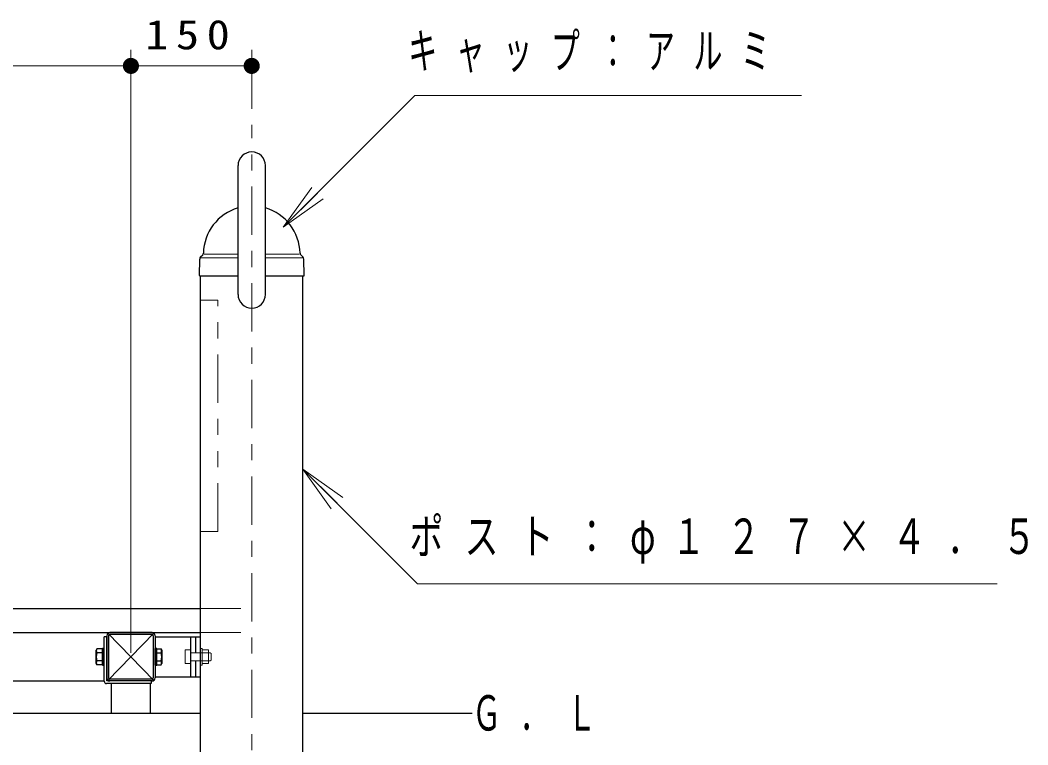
# Model space of a CAD drawing. Units: millimetres on the paper, scale 1:20. Extents: x -365 to 10, y -38 to 257.
# Drawn here: x -131.8 to -69.2, y 107 to 152 of the extents above; entities that cross this region are included whole.
import ezdxf

# ---------------------------------------------------------------- set-up
doc = ezdxf.new("R2010")
doc.units = ezdxf.units.MM
for name, pattern in [('USER1', [4.5, 2.5, -2]), ('USER2', [6, 3, -1, 1, -1]), ('USER3', [8, 3, -1, 1, -1, 1, -1])]:
    doc.linetypes.add(name, pattern=pattern)
doc.layers.add('LY_1', color=7, linetype='Continuous', lineweight=13)
doc.styles.add('ＭＳ ゴシック', font='')
doc.styles.get('ＭＳ ゴシック').set_extended_font_data('MS Gothic')

# ---------------------------------------------------------------- blocks, each defined once
blk = doc.blocks.new('filled_dot')
at = {"color": 0, "linetype": 'Continuous', "lineweight": -2, "const_width": 1.25}
blk.add_lwpolyline([(-0.625, 0, 1), (0.625, 0, 1)], format="xyb", close=True, dxfattribs=at)

msp = doc.modelspace()

# ---------------------------------------------------------------- linework, layer by layer
at = {"layer": 'LY_1'}
for p, q in [((-124.911, 112.692), (-124.911, 150.135)), ((-117.411, 146.469), (-117.411, 150.135)), ((-154.911, 149.135), (-124.911, 149.135)), ((-124.911, 149.135), (-117.411, 149.135)), ((-115.449, 139.114), (-113.681, 141.589)), ((-115.449, 139.114), (-113.327, 141.235)), ((-112.974, 140.882), (-115.449, 139.114)), ((-120.568, 137.213), (-118.261, 137.213)), ((-120.367, 137.442), (-118.261, 137.442)), ((-116.561, 137.442), (-114.456, 137.442)), ((-116.561, 137.213), (-114.255, 137.213)), ((-112.469, 121.621), (-114.236, 124.096)), ((-114.236, 124.096), (-111.761, 122.328)), ((-114.236, 124.096), (-112.115, 121.974)), ((-123.487, 110.98), (-126.335, 113.904)), ((-123.487, 113.904), (-126.335, 110.98)), ((-121.536, 112.867), (-121.186, 112.867)), ((-121.536, 112.867), (-121.536, 112.017)), ((-121.186, 112.867), (-121.186, 112.017)), ((-119.986, 112.692), (-121.186, 112.692)), ((-120.486, 112.967), (-120.586, 112.967)), ((-120.486, 112.967), (-120.486, 111.917)), ((-120.086, 112.867), (-120.486, 112.867)), ((-120.086, 112.867), (-120.086, 112.017)), ((-119.936, 112.642), (-119.986, 112.692)), ((-119.936, 112.642), (-119.936, 112.242)), ((-121.536, 112.017), (-121.186, 112.017)), ((-119.986, 112.192), (-121.186, 112.192)), ((-120.086, 112.017), (-120.486, 112.017)), ((-119.986, 112.192), (-119.936, 112.242)), ((-120.486, 111.917), (-120.586, 111.917))]:
    msp.add_line(p, q, dxfattribs=at)
at = {"layer": 'LY_1', "linetype": 'USER2'}
msp.add_line((-117.411, 84.643), (-117.411, 145.469), dxfattribs=at)
at = {"layer": 'LY_1', "lineweight": 25}
for p, q in [((-118.261, 134.942), (-118.261, 142.942)), ((-116.561, 134.942), (-116.561, 142.942)), ((-120.661, 136.117), (-120.641, 137.133)), ((-120.582, 137.271), (-120.455, 137.398)), ((-114.24, 137.271), (-114.368, 137.398)), ((-114.161, 136.117), (-114.182, 137.133)), ((-120.636, 136.092), (-118.261, 136.092)), ((-120.586, 93.942), (-120.586, 136.092)), ((-116.561, 136.092), (-114.186, 136.092)), ((-114.236, 93.942), (-114.236, 136.092)), ((-162.161, 115.442), (-120.586, 115.442)), ((-162.161, 113.942), (-120.586, 113.942)), ((-123.601, 113.942), (-126.221, 113.942)), ((-126.571, 110.932), (-126.571, 113.692)), ((-126.411, 113.692), (-126.571, 113.692)), ((-126.411, 113.752), (-126.411, 111.132)), ((-126.411, 111.167), (-126.411, 113.717)), ((-126.411, 110.942), (-126.411, 113.692)), ((-126.296, 113.752), (-126.296, 111.132)), ((-123.601, 113.827), (-126.221, 113.827)), ((-123.526, 113.752), (-123.526, 111.132)), ((-123.411, 113.752), (-123.411, 111.132)), ((-123.411, 113.692), (-120.586, 113.692)), ((-121.186, 111.192), (-121.186, 113.692)), ((-120.886, 112.692), (-120.886, 113.692)), ((-127.026, 112.932), (-127.071, 112.854)), ((-127.071, 112.029), (-127.071, 112.854)), ((-127.061, 112.192), (-127.061, 112.692)), ((-126.671, 112.932), (-127.026, 112.932)), ((-126.671, 112.687), (-127.026, 112.687)), ((-126.571, 112.967), (-126.671, 112.967)), ((-126.671, 111.917), (-126.671, 112.967)), ((-126.671, 112.932), (-126.671, 111.951)), ((-126.571, 111.917), (-126.571, 112.967)), ((-123.311, 112.967), (-123.411, 112.967)), ((-123.411, 111.917), (-123.411, 112.967)), ((-123.311, 111.917), (-123.311, 112.967)), ((-123.311, 112.932), (-123.036, 112.932)), ((-123.311, 112.687), (-123.036, 112.687)), ((-123.036, 112.932), (-122.991, 112.854)), ((-122.991, 112.854), (-122.991, 112.029)), ((-127.026, 111.951), (-127.071, 112.029)), ((-126.671, 112.196), (-127.026, 112.196)), ((-123.311, 112.196), (-123.036, 112.196)), ((-123.036, 111.951), (-122.991, 112.029)), ((-120.886, 111.192), (-120.886, 112.192)), ((-126.671, 111.951), (-127.026, 111.951)), ((-126.671, 111.917), (-126.571, 111.917)), ((-123.411, 111.917), (-123.311, 111.917)), ((-123.311, 111.951), (-123.036, 111.951)), ((-153.251, 110.942), (-126.571, 110.942)), ((-123.661, 110.782), (-126.421, 110.782)), ((-123.661, 110.942), (-126.411, 110.942)), ((-123.601, 111.057), (-126.221, 111.057)), ((-123.601, 110.942), (-126.221, 110.942)), ((-126.126, 108.942), (-126.126, 110.782)), ((-123.696, 108.942), (-123.696, 110.782)), ((-123.661, 110.942), (-123.661, 110.782)), ((-123.411, 111.192), (-120.586, 111.192)), ((-153.706, 108.942), (-120.586, 108.942)), ((-114.236, 108.942), (-103.72, 108.942))]:
    msp.add_line(p, q, dxfattribs=at)
at = {"layer": 'LY_1', "linetype": 'USER3'}
for p, q in [((-119.518, 134.592), (-120.586, 134.592)), ((-119.518, 120.217), (-119.518, 134.592)), ((-119.518, 120.217), (-120.586, 120.217))]:
    msp.add_line(p, q, dxfattribs=at)
at = {"layer": 'LY_1', "linetype": 'USER1'}
for p, q in [((-120.586, 115.442), (-117.411, 115.442)), ((-120.586, 113.942), (-117.411, 113.942))]:
    msp.add_line(p, q, dxfattribs=at)
at = {"layer": 'LY_1'}
for points in [[(-115.449, 139.114), (-107.276, 147.287), (-83.276, 147.287)], [(-114.236, 124.096), (-107.119, 116.978), (-71.119, 116.978)]]:
    msp.add_lwpolyline(points, dxfattribs=at)
at = {"layer": 'LY_1', "lineweight": 25}
for centre, radius, start, end in [((-117.411, 142.942), 0.85, 0, 180), ((-117.411, 137.442), 3, 106.46007, 178.85842), ((-117.411, 137.442), 3, 1.14005, 73.54157), ((-120.441, 137.129), 0.2, 135, 178.99605), ((-120.561, 137.504), 0.15, 315, 358.85842), ((-114.262, 137.504), 0.15, 181.14005, 225), ((-114.382, 137.129), 0.2, 1.00395, 45), ((-120.636, 136.117), 0.025, 178.87801, 270), ((-114.186, 136.117), 0.025, 270, 1.12199), ((-117.411, 134.942), 0.85, 180, 0), ((-126.221, 113.752), 0.19, 90, 180), ((-123.601, 113.752), 0.19, 0, 90), ((-126.221, 113.752), 0.075, 90, 180), ((-123.601, 113.752), 0.075, 0, 90), ((-126.847, 112.81), 0.217, 145.61587, 214.38413), ((-126.252, 112.442), 0.812, 162.41211, 197.58789), ((-123.249, 112.81), 0.245, 330.00001, 29.99999), ((-123.68, 112.442), 0.689, 339.136, 20.864), ((-126.847, 112.074), 0.217, 145.61587, 214.38413), ((-123.249, 112.074), 0.245, 330.00001, 29.99999), ((-126.421, 110.932), 0.15, 180, 270), ((-126.221, 111.132), 0.19, 180, 270), ((-126.221, 111.132), 0.075, 180, 270), ((-123.601, 111.132), 0.075, 270, 0), ((-123.601, 111.132), 0.19, 270, 0)]:
    msp.add_arc(centre, radius, start, end, dxfattribs=at)

# ---------------------------------------------------------------- block references
at = {"layer": 'LY_1', "xscale": 0.4, "yscale": 0.4, "rotation": 180}
for p in [(-124.911, 149.135), (-117.411, 149.135)]:
    msp.add_blockref('filled_dot', p, dxfattribs=at)
at = {"layer": 'LY_1', "xscale": 0.4, "yscale": 0.4}
msp.add_blockref('filled_dot', (-124.911, 149.135), dxfattribs=at)

# ---------------------------------------------------------------- texts
at = {"layer": 'LY_1', "style": 'ＭＳ ゴシック'}
for s, insert, char_height, attachment_point in [('\\T1.33;\\W1.15;150', (-121.161, 150.135), 1.833, 8), ('\\T1.64;\\W0.6;キャップ：アルミ', (-107.692, 149.937), 2.199, 4), ('\\T1.63;\\W0.7;ポスト：φ１２７×４．５', (-107.613, 119.628), 2.199, 4), ('\\T1.64;\\W0.6;Ｇ．Ｌ', (-103.72, 108.942), 2.199, 4)]:
    msp.add_mtext(s, dxfattribs=dict(at, insert=insert, char_height=char_height, attachment_point=attachment_point))

doc.saveas('drawing.dxf')
